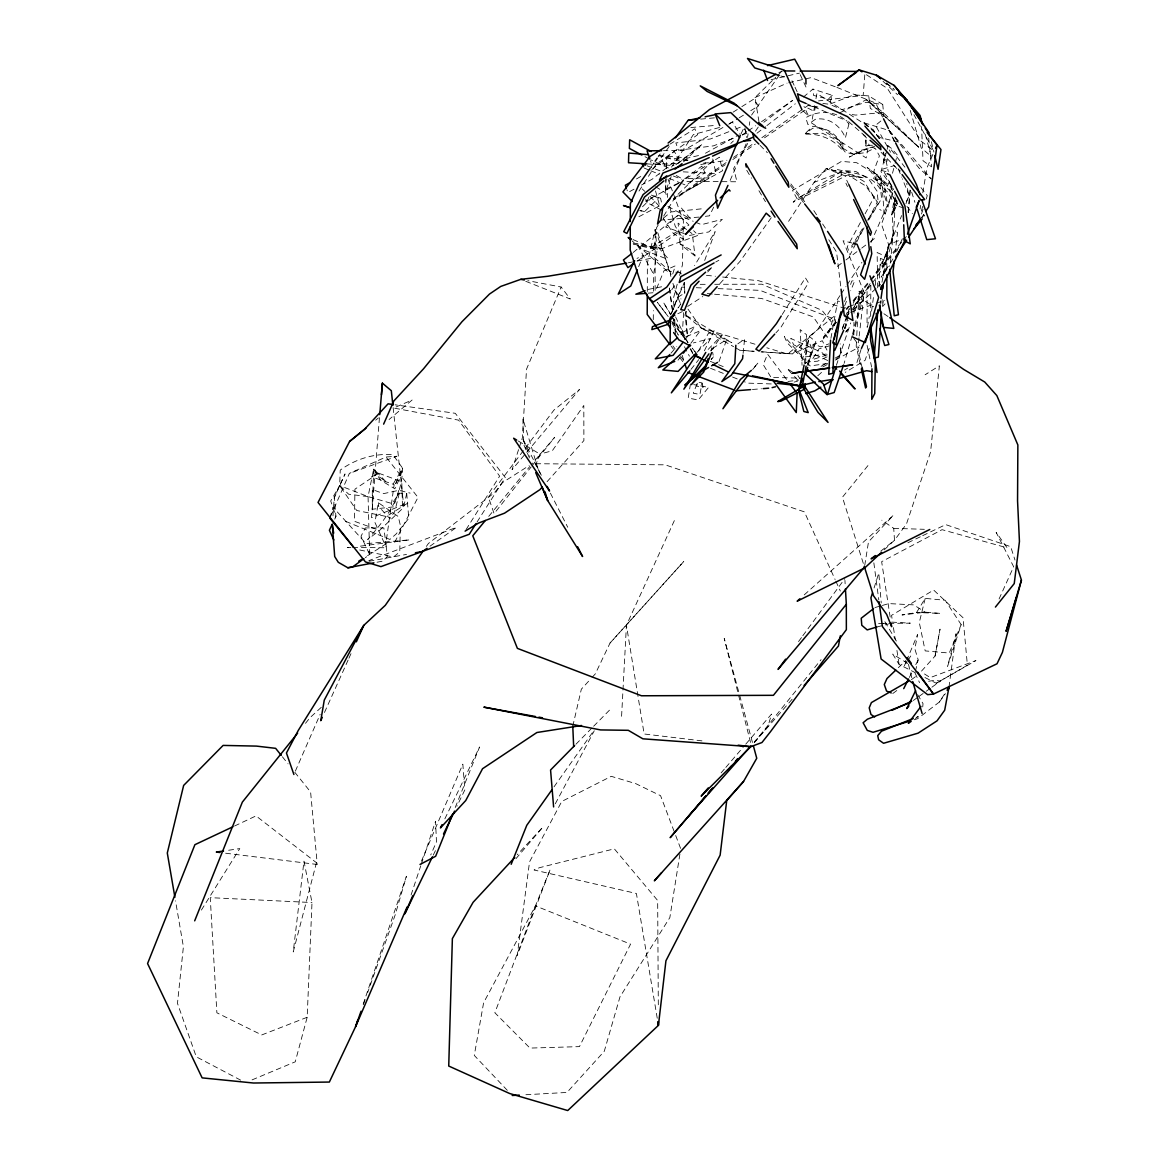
<?xml version="1.0" encoding="UTF-8"?>
<svg xmlns="http://www.w3.org/2000/svg" width="1169" height="1169" viewBox="0 0 1169 1169"><rect width="100%" height="100%" fill="white"/><g stroke="black" fill="none" stroke-linecap="round" stroke-linejoin="round"><path stroke-width="0.75" stroke-dasharray="5 3.75" d="M655.122 290.423L655.181 229.329L671.021 274.467L637.602 245.358L657.139 249.728L653.69 274.335L653.529 292.455M398.819 490.322L393.573 506.878L372.283 509.231L372.327 489.533L383.549 493.639L398.819 490.322L410.114 493.113M647.29 291.49L647.363 263.2L655.181 229.329L657.139 249.728M870.657 316.463L870.847 282.182M853.867 334.962L853.954 322.249M854.013 313.16L854.071 305.898L866.302 289.941L869.853 283.687M653.281 319.634L653.354 310.574M805.646 363.734L806.625 334.831L800.166 329.629L802.066 365.254M372.283 509.231L373.7 468.93L386.048 481.803L378.303 476.061L373.7 468.93L368.06 496.606L369.652 554.53L365.342 557.686M666.418 167.518L666.783 157.537L687.767 160.138M332.975 515.763L334.246 497.658L339.668 485.588L340.237 470.113C355.318 459.11 374.255 453.134 392.959 454.712L402.618 468.199L400.207 477.317L394.83 488.788L380.363 480.05L373.7 468.93M671.152 176.621L665.497 191.584L665.979 179.047M666.374 168.292L666.783 157.537M665.497 191.584L666.111 175.905M252.08 1079.878L295.246 1061.817L307.169 1017.278L311.991 902.541L303.984 861.144L293.229 951.946L316.945 860.866L310.603 792.012L294.807 772.285M874.646 146.432L861.056 150.333L849.308 157.055L866.857 148.916L853.604 154.264L845.333 152.189L842.615 148.814L842.703 146.929C838.012 134.873 825.972 125.799 812.674 128.298L805.266 133.573L822.45 133.266L833.38 138.453L840.043 144.24L842.191 147.952L853.604 154.264L865.703 152.584L874.85 148.025M878.986 286.77L880.374 258.349L884.349 259.956L883.355 277.974M856.395 342.678L856.205 346.229L860.895 367.11M856.76 335.576L859.113 291.169L863.862 294.807L859.2 336.058M621.587 716.29L626.438 625.254L675.711 517.633M881.967 303.195L882.171 299.6M683.631 312.649L682.345 333.194L678.678 336.57M908.065 212.437L910.227 187.683M864.797 74.831L863.175 95.39L818.519 100.929M908.401 212.7L910.344 189.641M379.443 417.698L371.537 517.706L403.583 504.613L393.062 406.973M922.721 706.924L923.028 703.65L917.446 694.284M890.398 262.309L893.554 230.819L897.529 232.441L895.279 252.051M743.119 353.389L744.58 339.171L737.288 344.241M883.91 159.758L887.271 159.846L886.219 163.47L883.618 162.447L883.72 151.985M858.996 337.856L857.783 348.61L862.123 367.577M892.488 190.708L890.135 186.236L883.355 180.742L877.334 178.959L876.955 180.596L882.507 183.533L889.375 190.255L894.753 200.177C895.118 229.372 892.546 259.606 872.308 282.723M401.405 470.902L395.692 483.674L392.93 484.434L402.618 468.199C401.917 498.009 386.866 517.56 367.665 539.523L379.545 530.434L402.531 508.53L401.771 481.745L378.61 473.167L371.596 476.879L394.158 484.565L385.843 543.936L364.991 557.365M871.592 311.159L873.711 295.319M948.965 687.211L956.11 633.7L947.591 666.359L961.166 624.626L945.18 600.267L925.205 598.382L916.554 612.512L902.015 614.967L925.424 612.191L940.3 613.389L916.554 612.512L925.424 612.191L913.661 604.87L888.864 603.599L881.908 605.571M879.994 305.65L880.768 300.258M884.568 273.327L888.63 244.613L881.47 224.243L892.736 192.885L890.515 182.218M747.561 137.357L748.058 133.894M749.3 125.229L749.797 121.751M690.441 384.002L688.205 398.088L698.244 399.959L708.575 387.392L693.743 384.616M679.905 854.086L669.852 917.563L619.979 996.85L604.285 1051.267L566.98 1092.445L524.56 1094.798M882.595 305.62L883.691 298.753M864.724 565.445L868.509 541.817L893.467 515.222L803.936 595.138M848.153 316.492L845.333 328.474M848.431 314.739L849.001 311.217M894.753 200.177L892.458 214.234L893.087 234.925L882.288 263.639L901.635 215.578M920.076 208.944L920.675 205.364M922.779 192.827L926.988 167.737L933.417 153.168M867.427 327.101L869.283 316.507M881.981 282.27L888.63 244.613L904.718 238.169M699.135 382.351L702.028 382.906L699.953 394.45L693.319 393.222L697.688 382.073M814.705 105.648L811.549 122.993L866.171 157.947L868.713 144.05M815.962 98.707L816.912 93.505L868.523 126.486M761.881 137.679L808.1 105.473L819.323 107.27L815.319 107.095L814.515 111.523L807.896 108.103L762.86 138.95M830.896 338.367L837.705 300.901L840.365 301.967M935.083 656.028L940.037 629.127L935.083 656.028L920.938 671.737M865.864 140.046L866.039 146.169L865.864 140.046L865.133 143.977L866.039 146.169L871.11 144.591M359.716 549.985L393.427 557.029L399.769 551.9L400.368 525.378L398.249 516.537L378.391 502.743L374.913 522.411L386.442 547.764L387.231 556.692L382.614 561.164L375.658 562.479M804.199 363.033L809.386 336.482L815.83 341.699L807.428 365.634M883.618 162.447L885.401 153.636M403.714 506.674L406.724 493.45L399.33 493.201L392.053 503.547L368.06 496.606L339.668 485.588L330.71 500.99L335.941 516.318L334.729 519.153M572.781 726.227L581.344 689.184L590.666 678.984M844.676 328.401L846.721 319.78M847.13 318.056L849.162 309.42M915.4 671.327L918.176 659.827L914.859 648.912L917.577 634.562L906.998 659.594M925.205 598.382L919.287 622.536L925.19 650.899L949.243 653.047L961.166 624.626M399.33 493.201L394.713 511.613L389.847 518.671L378.537 506.323L378.391 502.743M852.172 335.708L844.12 363.34M852.61 333.969L863.57 290.584L859.741 297.584L854.334 312.795M888.63 244.613L885.824 255.5L873.404 277.418M892.502 173.26L894.68 164.961M895.118 163.295L897.281 155.009L891.815 148.638L884.831 143.509M808.086 365.692L812.25 350.013L808.407 340.077L801.116 363.427M677.216 284.228L673.417 298.285L674.045 308.704M679.598 275.431L682.448 264.895L683.383 220.926L672.935 192.534M886.701 151.006L880.988 171.624L893.978 189.013M887.169 149.296L888.119 145.847L904.908 167.182M852.917 335.167L864.505 293.361L843.083 240.756L851.836 242.962M697.308 383.417L696.519 386.091L703.154 387.334L702.028 382.906M922.692 206.431L921.464 210.478L924.591 216.075M803.41 97.027L812.952 89.078L832.24 95.317L829.508 104.289L822.406 103.383M836.361 365.342L850.725 322.936M329.833 518.101L333.121 507.331L366.087 543.643L409.676 539.844L356.925 546.595M672.745 273.941L675.273 265.845L663.992 270.799L655.575 290.92M921.523 214L923.086 208.988M926.243 198.964L927.28 195.618L919.448 185.666M856.935 362.507L861.246 348.888M874.076 587.949L878.81 573.029L881.221 602.956M518.568 449.612L512.066 469.646L579.473 389.525L553.974 410.056L524.457 449.203M519.109 447.932L522.353 437.922L526.532 369.156L561.135 287.019L527.818 280.662M411.079 894.986L420.752 865.834M421.322 864.125L435.555 821.266L436.475 841.855L430.733 854.948M842.264 329.614L849.571 307.695M363.164 1004.229L406.417 876.268L395.137 915.02L367.738 992.349M710.84 350.773L711.877 347.675L712.403 350.729M869.195 348.362L865.089 360.315L845.245 372.37M718.993 361.63L726.636 339.536L713.704 347.704L712.359 350.963M844.573 301.602L846.984 294.749M850.594 284.462L851.806 281.028L854.802 280.604L850.711 290.76M661.844 210.274L646.91 202.529L649.745 194.536M363.471 1004.376L365.298 999.217M807.443 365.02L815.83 341.699M686.247 311.319L685.005 314.709L687.343 335.561L685.896 310.808M704.688 260.453L715.136 231.623L694.547 265.553M905.96 203.684L909.058 195.179L902.336 178.799M547.063 481.686L583.886 440.581L583.813 405.468L552.309 450.737L539.903 454.113L535.782 464.853L541.452 475.637M684.873 293.127L684.26 282.518L671.488 313.438L681.673 287.106L687.138 287.326M671.357 313.497L677.669 297.423L685.063 292.747M746.143 143.802L728.682 183.752M455.238 807.516L479.568 746.991L443.577 821.471M844.588 306L847.306 299.235M638.654 266.664L643.257 255.383L636.988 258.407M896.418 200.878L897.295 204.02L892.458 214.234L897.295 204.02L894.826 195.179M906.296 661.259L904.178 666.257L907.086 661.712M421.439 861.1L462.836 764.161L464.838 789.908L456.947 806.215M330.564 516.45L349.385 473.387L385.989 456.991L396.963 456.261L349.385 473.387M295.348 771.145L320.174 714.288M870.92 242.597L892.736 192.885M896.667 251.51L901.737 240.04M842.308 328.007L847.423 316.463M853.282 303.268L856.219 296.678L859.215 296.225L853.312 309.171M395.692 483.674L402.618 468.199M324.471 712.476L348.187 659.886M348.932 658.235L351.153 653.31M999.071 598.996L1013.655 566.731L996.149 532.348L1007.152 547.837L942.053 529.674L881.645 561.675L890.296 617.89M844.456 328.591L848.139 320.496M407.835 503.108L386.471 516.493L356.72 510.502L339.668 485.588L345.045 473.956L334.246 497.658L335.941 516.318L334.48 519.416M610.043 643.023L683.763 561.5L610.043 643.023L595.313 673.885L591.821 677.713M741.044 133.807L744.624 126.354M433.246 855.138L435.628 850.243M704.381 350.773L714.142 330.695L708.341 333.486L697.294 353.009M897.164 201.039L895.133 205.203L903.067 207.819M713.674 207.176L709.451 215.841L700.845 216.879M845.041 316.814L848.826 309.215M889.638 181.385L884.115 192.374L883.501 188.677L880.622 183.489L873.448 178.214L874.178 170.031L879.424 155.828L875.435 148.697L868.026 145.307L874.865 145.248M909.35 677.436L912.565 671.035M915.78 664.635L918.176 659.827M855.825 243.663L850.053 254.871L847.277 246.776L860.852 221.657M856.658 242.071L864.066 227.663M868.187 219.655L877.261 202.047L864.11 181.502L847.978 172.048L796.001 199.329L793.152 202.222L847.89 174.882L865.747 185.988L877.261 202.047M394.669 542.343L417.991 497.395L385.989 456.991M906.311 201.579L908.737 196.903L906.749 183.328M555.304 803.761L594.261 730.786M865.104 213.81L874.441 196.538M870.087 283.57L867.033 289.181L867.077 327.262M747.722 143.436L733.65 168.438L736.981 181.78L686.539 181.356M853.867 244.803L864.052 227.823M868.684 220.093L881.645 198.482L879.892 184.191L870.467 171.156L856.702 162.71L841.519 161.366L792.524 190.445L797.126 198.832L842.995 170.557L855.708 171.419L868.742 179.062L877.086 191.19L878.299 203.231L867.705 220.254M658.22 224.989L656.408 227.955L670.874 276.439M663.671 216.075L675.448 196.772L715.355 158.341M854.232 241.925L850.389 248.106L852.946 246.352M855.197 240.376L863.862 226.45M201.389 910.081L239.791 848.592L225.354 850.74M466.051 529.615L499.631 476.119L458.584 420.153L393.675 408.025L412.131 399.988L389.058 419.525M782.207 314.505L805.397 277.813L808.51 282.883L780.717 327.641L775.938 332.844M477.054 522.002L505.3 477.493L455.252 413.3L395.137 404.81M639.005 191.058L656.262 164.157L697.688 134.683L694.839 128.809L670.158 144.035M908.05 660.207L910.972 655.663M892.897 258.992L881.178 277.141L889.521 265.816M678.312 307.739L680.826 303.882L677.903 308.031M914.173 719.768L917.592 718.716L939.35 702.028L945.122 693.144M788.593 221.336L814.106 182.32L826.132 168.628L841.11 172.15L814.106 182.32M840.029 295.567L818.139 328.796L792.524 353.9L761.048 351.942M841.022 294.047L846.005 286.507M846.999 284.988L861.918 262.338M921.654 217.566L923.656 214.526M671.547 167.138L693.436 134.523L720.382 127.246M755.452 131.206L759.529 125.171M751.579 115.088L782.222 70.929L777.473 73.442M651.118 166.962L654.143 162.637M658.162 156.865L660.178 153.972M426.364 546.42L428.424 543.483L494.37 492.792L502.626 482.505L529.133 465.569M710.986 350.948L722.267 334.816L706.69 350.919M554.033 786.825L593.867 730.567M671.737 289.766L676.603 282.956M771.262 217.712L740.065 261.33L718.351 285.338M669.194 146.505L660.806 158.107L666.841 168.584M939.35 702.028L945.385 693.655M798.515 641.591L801.744 637.207M802.811 635.746L844.836 578.67M523.361 450.649L488.379 497.044L494.092 513.644L531.106 466.986M678.02 360.184L680.153 357.363M690.806 343.306L700.392 330.652L684.844 337.286M845.874 332.011L847.978 329.234L845.859 331.455M685.166 339.492L695.029 326.531L678.005 334.363M851.66 310.165L871.358 284.242M532.216 465.583L554.661 437.308L532.085 463.684M690.967 369.404L698.77 359.599M305.504 723.304L310.019 717.664L322.98 705.769M823.254 338.864L836.463 322.381M867.939 465.598L842.425 497.234L863.716 564.671M754.18 742.476L821.062 659.652M752.602 369.565L757.98 362.989L752.763 369.243M845.786 331.908L847.978 329.234M488.744 516.377L529.805 466.46M835.733 321.519L823.312 337.549L836.113 322.191M846.195 308.937L848.519 306.132M853.151 300.535L869.415 280.955M870.584 279.552L901.942 241.778M903.111 240.376L906.589 236.182M921.683 217.989L924.007 215.184M846.59 309.624L848.928 306.833M853.575 301.251L869.882 281.7M871.037 280.297L898.976 246.791M845.859 317.077L849.337 312.927M713.426 356.837L711.132 359.541L713.426 356.837L712.652 352.249M515.88 858.762L542.986 826.951L517.239 854.714M721.112 772.884L724.634 768.778M725.817 767.419L744.58 745.53M745.749 744.171L771.555 714.069L767.872 726.665L754.56 741.701M670.991 353.17L676.763 346.55M754.326 742.607L792.246 699.091M882.595 306.57L885.035 303.882M707.713 271.982L712.666 266.693L706.953 271.003M575.922 744.244L592.405 727.513M593.662 726.227L611.416 708.195M696.958 352.38L710.81 338.425L693.349 342.941M642.512 206.781L652.536 196.845L659.038 197.473L644.572 211.647L640.203 210.785M758.973 121.722L755.028 97.553L775.748 77.256M777.034 76L780.921 72.186M832.24 95.317L828.324 99.117L813.507 95.405L812.952 89.078M730.8 143.466L733.372 140.981M898.347 667.689L905.917 660.47M683.514 161.877L701.678 144.708L675.536 164.99M853.238 309.858L880.505 284.242M884.173 549.854L894.49 540.253L906.457 524.033L930.568 452.052L939.379 365.809L925.132 374.752M817.789 375.76L823.02 371.026M836.113 359.219L841.344 354.499L840.219 343.818M880.841 121.006L875.493 125.419L890.559 152.262M651.907 169.49L674.045 151.429L679.014 158.093L652.214 179.164L641.576 185.023M375.658 420.182L378.405 417.947M663.524 218.018L670.977 211.969L704.849 208.491M880.739 551.183L894.49 540.253L893.73 528.344L881.821 520.19M677.699 163.733L701.678 144.708M633.174 252.489L678.561 214.687L688.906 225.003L636.55 261.535M756.986 133.208L765.505 126.676M766.922 125.58L795.3 103.807M837.325 266.415L844.515 261.023M845.947 259.956L860.326 249.158M861.758 248.076L868.947 242.684M870.394 241.618L874.704 238.374M892.78 693.524L898.523 689.257M911.411 679.686L915.722 676.486M684.683 178.813L701.824 166.159L705.024 172.72L685.852 185.213L682.521 183.84M913.34 700.465L917.621 697.411M919.053 696.388L924.767 692.296M926.199 691.274L930.48 688.22M931.898 687.197L940.475 681.074L934.805 680.3L928.025 681.352M429.973 546.215L456.568 527.307L368.834 560.638M726.081 162.623L673.885 198.993L674.265 199.621L725.306 164.668M733.533 157.42L754.414 142.881M742.271 134.888L746.728 131.834M748.204 130.826L755.627 125.741M761.574 121.678L792.728 100.359L763.81 122.263M732.817 159.525L755.349 144.094M915.415 718.424L918.249 716.495L914.903 717.839M378.61 473.167L354.938 489.183L354.455 521.301L379.545 530.434M687.635 306.439L702.774 296.531M678.488 183.475L645.463 201.156M686.071 178.609L719.403 157.187L722.603 170.703L672.131 199.168M695 255.923L680.139 244.073L690.397 249.552L695 255.923L692.326 233.8L688.059 230.614M733.036 112.195L740.372 107.577M741.833 106.642L753.567 99.248L758.506 105.897L748.102 112.312M728.769 124.25L737.697 118.741M739.173 117.821L746.611 113.232M844.515 370.032L847.627 368.147M633.466 244.233L651.294 247.112L687.883 224.974M693.129 187.376L709.203 177.834L688.073 178.506L684.859 180.026M722.939 127.479L683.558 150.523L663.481 150.684M729.251 123.782L732.393 121.941L739.933 134.245M821.076 366.321L827.316 362.682M835.104 358.138L841.344 354.499L839.81 345.732M924.971 677.538L936.296 683.251L967.391 665.219L963.022 617.714L933.666 590.053L891.552 615.362L892.356 620.622M936.296 683.251L975.94 660.558L930.246 677.596L922.75 672.876M636.433 178.959L641.197 176.256M715.691 262.046L718.862 260.263M633.993 189.203L627.928 192.549L626.876 189.641M705.477 153.227L738.355 135.107M822.757 366.978L827.491 364.392M835.382 360.067L859.04 347.12M638.888 216.733L661.055 205.028M839.663 112.867L866.477 99.701L883.179 112.443L918.556 147.104L866.477 99.701L918.556 147.104M907.889 542.752L921.04 536.439M922.692 535.65L945.706 524.618L1010.688 546.683L1014.984 560.053M755.028 97.553L787.029 83.145M677.801 313.774L683.748 310.939M678.444 183.08L667.207 188.399L667.557 197.4M234.545 826.015L256.011 815.904L319.02 864.695L225.339 853.18M827.082 356.866L817.54 361.192L807.75 361.893L813.887 344.022L820.77 346.915L828.996 343.818M728.857 131.717L710.328 139.009L675.843 142.954L678.444 150.231L713.382 145.877L735.418 137.547M735.593 129.058L742.33 126.413M307.169 1017.278L261.739 1034.945L216.879 1012.792L210.245 897.66L311.991 902.541M742.198 134.99L747.283 133.076M651.294 247.112L662.063 248.515L698.229 235.305L693.626 230.717M850.652 312.298L874.544 303.911M876.253 303.312L884.787 300.331M827.272 354.865L812.075 359.774L818.972 348.888L829.157 345.936M804.462 363.281L806.785 362.551M874.953 607.544L880.169 606.068M876.765 627.022L888.352 624.056M794.087 382.088L797.463 381.24M698.536 155.55L688.161 157.961L655.765 155.287M771.102 79.682L799.494 73.121M788.739 82.751L811.038 77.622L835.25 86.784M628.396 262.762L635.293 261.403M637.032 261.067L654.304 257.648L670.451 271.617L674.045 271.997M648.108 289.43L662.18 286.668M689.432 235.437L708.823 231.93L722.325 219.334L701.488 224.653L694.868 221.949M369.024 561.266L406.52 554.413M700.742 164.508L726.943 160.27M827.652 363.442L810.146 365.941L787.219 342.853L784.326 336.467L802.811 357.261L826.249 354.046M787.964 381.474L798.734 380.057M699.12 217.083L661.04 220.035M633.145 243.78L636.068 243.444L662.063 248.515M883.179 112.443L855.796 115.088L848.636 114.109M700.713 119.121L714.99 117.806M690.806 127.553L716.115 125.346M647.962 293.185L653.15 292.732M752.412 389.482L761.428 388.766M703.504 163.09L708.75 162.739L705.258 162.301M687.957 160.182L677.333 160.708L658.936 155.725M886.628 623.311L878.24 623.472L887.139 623.384M676.164 163.704L651.601 164.011L650.461 160.708M888.922 623.369L910.286 623.165L888.498 621.923M700.187 284.33L707.435 284.315M714.697 284.301L761.881 284.199L822.041 310.384L834.403 325.771M535.723 463.713L665.146 464.824L804.374 511.861L835.09 579.517M350.846 547.428L347.295 547.384L350.846 548.129M352.629 547.443L386.442 547.764L383.841 527.95L365.371 527.92L361.002 536.235L369.652 554.53M773.63 377.455L800.794 378.142M893.73 528.344L924.358 529.309M771.262 383.943L747.809 383.125L744.434 381.766M696.256 287.706L703.548 288.012M718.131 288.626L760.055 290.365L835.163 319.429L835.791 322.936M683.222 171.843L715.998 173.538L712.754 158.955M646.691 163.865L673.958 165.574M868.713 95.902L853.838 94.864L829.508 104.289L842.133 109.638L865.995 102.287L882.741 104.479L883.91 116.491L870.335 108.41L868.713 95.902L882.741 104.479M735.169 347.573L739.831 350.262L754.37 351.255M761.633 351.767L792.524 353.9L822.304 340.69L826.965 350.13M739.831 350.262L753.976 351.387M707.318 293.565L712.754 294.062M714.566 294.223L761.677 298.49L813.346 316.931L827.257 337.344L833.833 316.507L787.585 354.061L766.791 347.777M675.843 272.172L683.047 272.918M706.456 275.343L715.457 276.264M722.647 277.009L758.652 280.721L844.223 308.207L864.782 300.857L873.594 306.789M701.97 740.883L644.134 733.986L626.438 625.254M368.06 496.606L348.669 494.224L339.668 485.588M808.1 105.473L815.319 107.095M864.183 122.847L889.039 130.475L919.17 168.292L931.269 178.989L899.735 142.297L880.242 137.708L866.857 125.317M639.794 210.318L644.572 211.647M886.029 171.711L880.009 169.943L894.066 165.647L900.218 170.835M688 309.084L700.991 327.875L731.838 342.707L685.005 314.709L700.991 327.875L756.401 344.636M780.819 75.941L784.282 77.008M651.294 195.077L660.573 198.233L661.961 204.648M684.333 233.639L665.643 227.02L678.312 215.198L693.217 221.277M668.39 167.985L651.235 160.021M647.085 165.808L660.237 170.922M673.388 176.037L681.615 179.237M525.758 281.305L570.297 299.016L561.135 287.019M710.533 368.308L724.093 373.7M732.568 377.061L737.654 379.077M836.872 87.397L875.727 103.106L882.683 117.455M710.314 361.353L716.918 364.041M718.57 364.713L723.509 366.73M345.673 521.389L389.891 539.435L396.072 534.058L408.785 518.378L406.724 493.45M644.236 168.088L649.219 170.133M650.885 170.82L659.214 174.254M669.209 178.36L680.855 183.153M805.821 103.398L846.882 120.904M633.028 239.587L654.172 248.69L654.362 242.801L667.864 258.349L666.549 258.875L641.386 248.997L632.122 240.931M827.696 360.49L793.649 344.811L790.755 338.425L821.982 352.541L827.024 357.831M837.355 169.52C855.05 173.83 874.324 173.553 882.712 194.112L884.173 213.693L883.428 210.391L885.138 213.737M907.743 663.466L892.736 654.056L899.093 664.474L915.269 672.643M240.682 1080.156L196.29 1056.82L177.469 1003.353L183.401 946.773L175.511 900.788M644.996 156.704L649.672 159.189M667.923 206.387L690.587 218.837L679.773 206.124M676.252 175.452L683.602 179.661M700.991 327.875L733.606 346.682M518.291 441.02L539.903 454.113M655.546 186.719L665.672 192.87L667.104 197.868M792.421 372.063L786.942 368.513L797.346 379.56M866.448 74.758L887.403 88.449L921.04 141.113L933.68 150.772L913.953 114.723M879.702 209.383L881.148 210.362M883.881 313.716L888.294 316.682M686.627 229.548L678.093 223.162L680.139 244.073M863.935 122.613L873.126 129.876L880.462 140.163L873.126 129.876M886.263 82.999L893.291 88.566M679.174 272.143L681.352 273.897M886.248 83.16L894.665 89.969M848.533 121.605L866.054 136.802M883.048 81.304L897.587 94.704M642.205 188.91L644.762 191.336M649.891 196.217L659.17 206.065M803.045 110.807L808.539 116.096L804.024 106.452M863.073 134.493L868.216 139.579M881.105 152.335L899.955 171.741M760.098 145.336L767.375 152.715M507.302 1090.326L474.278 1055.417L483.615 1002.739L535.446 905.873L550.204 869.502L517.224 955.453L529.542 861.86L561.763 801.452L611.255 776.333L635.702 783.61L660.573 795.694L675.068 833.862M889.039 130.475L899.735 142.297M282.401 756.781L288.042 763.825M790.872 183.957L806.099 203.479M853.838 338.601L859.273 345.586M790.419 185.564L803.541 202.485M671.649 321.154L687.913 342.459M697.674 355.244L692.253 348.143L695.497 352.366M668.215 316.58L657.299 302.274L667.265 315.411M672.584 322.308L687.854 342.342M786.591 379.399L767.595 354.178L763.225 364.626L770.649 376.725M671.108 346.141L673.271 349.02M679.788 357.656L683.047 361.966M906.983 206.416L912.39 213.649M672.891 345.922L675.068 348.844M680.519 356.15L683.792 360.534M744.317 129.072L746.304 131.732M840.979 173.202L841.753 174.283M672.935 283.366L675.01 290.292L681.001 298.972M663.071 218.033L673.592 233.756L683.675 239.353L675.244 226.245L669.019 204.546M813.814 210.61L817.73 216.557M822.64 223.98L826.571 229.928M883.048 152.569L884.962 155.565L888.294 171.565M828.792 239.718L836.551 252.022L840.862 287.413M797.901 375.614L799.728 378.522M671.05 314.841L663.51 302.493L670.611 314.87M671.985 316.39L688.015 342.634M746.772 170.338L751.448 178.185M758.929 190.722L765.476 201.711M884.875 621.718L897.894 643.578M671.503 316.419L684.829 339.638M690.163 348.932L692.837 353.579M840.043 144.24L842.615 148.814M637.602 245.358L653.69 274.335M884.363 172.398L893.686 189.758M671.97 323.053L678.604 335.664M684.42 346.711L689.403 356.18M541.335 475.272L522.353 437.922L529.878 456.524M550.409 493.143L567.739 527.263M894.358 141.42L888.864 130.197M889.156 130.037L894.782 141.274M848.884 184.775L846.561 179.88L845.961 183.314L847.496 186.558M675.565 316.901L687.664 342.385M690.689 348.757L692.969 353.535M915.006 672.979L919.565 682.652M791.983 80.749L794.248 85.571M794.993 87.178L797.258 92M800.21 74.67L805.967 87.032M835.835 581.168L840.336 591.061M529.425 457.912L523.814 444.804L522.864 418.736L538.675 470.932M898.303 168.964L901.664 177.162M675.01 290.292L681.016 304.948M675.697 835.528L680.738 848.796M668.025 179.178L672.321 190.868M645.741 199.125L646.91 202.529M911.674 192.111L914.903 202.295M682.17 355.259L683.807 360.388M910.256 110.412L921.201 147.908L931.269 156.368L924.255 130.782M655.517 190.927L659.769 206.168M752.456 742.417L724.225 638.449L750.79 743.499M908.474 664.357L912.317 679.847M931.386 141.727L933.899 152.072M867.091 345.396L871.621 367.124M744.931 127.962L746.757 137.547M657.241 1018.228L636.404 893.481L534.072 869.984L539.406 867.719L614.324 848.826L657.665 900.495L658.322 1007.254M895.118 196.962L896.521 205.89M893.437 627.636L895.322 639.911M896.93 650.432L899.093 664.474M669.428 288.012L672.54 310.53M873.842 562.844L878.825 599.989M669.428 288.29L672.54 311.524M673.724 320.467L675.638 334.758M928.697 138.015L931.561 166.846L923.028 160.752L921.537 126.617M674.688 319.122L675.419 331.28M844.939 580.379L845.129 583.784M875.493 285.294L875.362 280.063L879.336 281.7L879.439 287.136M684.26 282.518L684.508 293.244M877.7 287.808L877.115 252.577L886.833 256.829L886.833 271.179M842.922 143.802L842.703 150.64C833.541 138.965 819.177 133.222 804.462 134.26L812.703 126.281C825.27 127.041 834.096 135.94 842.922 143.802M876.224 174.605L875.727 181.18L888.162 192.593L893.569 202.515L891.742 215.023L895.308 202.705C893.087 190.825 884.655 182.496 876.224 174.605M848.942 123.929L845.377 137.898C840.686 125.843 828.646 116.768 815.348 119.282L807.94 124.542L805.733 117.777C819.221 109.272 838.889 110.938 848.942 123.929M535.446 905.873L494.852 1012.763L529.966 1048.082L579.444 1046.62L630.559 944.143L535.446 905.873M863.073 177.746L845.26 175.891L826.132 168.628L863.073 177.746M877.115 174.751L867.12 167.503L875.26 173.786L882.522 181.853L880.155 175.423L882.8 190.065L887.972 207.103L884.027 183.138L877.115 174.751"/><path stroke-width="1.5" d="M647.275 295.026L647.217 314.461L670.012 344.694M630.281 226.903L630.193 250.078L642.687 289.123L670.524 328.211M630.296 221.555L630.354 203.713L639.019 184.278L650.11 168.409M870.598 327.291L870.525 339.916L875.289 363.764L874.748 393.544L871.767 399.345L871.957 368.79M804.973 383.607L804.783 389.029L780.98 401.128L777.75 401.581L803.205 386.632M834.125 342.605L832.883 373.262L828.704 374.255L830.56 340.15M877.875 309.858L874.149 358.094L878.328 357.086L881.47 312.211M735.842 345.264L734.804 363.734L721.843 381.562L731.136 375.337L742.578 358.722L742.943 355.171M882.756 288.787L882.96 285.178M381.445 394.815L382.38 383.154L391.308 390.694L392.872 405.161M379.75 414.644L382.38 383.154M889.697 269.308L894.241 315.776L898.435 314.768L893.043 271.676L894.27 260.979M934.732 155.521L938.079 169.3L940.972 149.559L927.207 132.448L936.983 145.073L928.654 206.957L925.658 211.501M879.994 305.65L879.497 309.23L861.451 348.391M881.017 298.46L882.8 285.894M881.338 285.85L880.71 289.43L905.522 239.148M840.336 635.775L838.451 646.033L804.097 685.487M947.051 690.178L948.965 687.211L944.684 710.226L937.027 720.849L918.103 733.153L883.559 743.279L878.62 739.787L877.714 735.622L881.47 731.224L913.237 718.497M806.128 366.072L802.431 385.405L799.771 386.048L804.097 365.035M799.713 386.033L799.026 389.569L808.203 412.599L803.848 411.488L798.471 389.993L802.665 378.332M834.271 338.995L836.04 330.316M948.41 689.476L948.965 687.211M1016.592 565.065L1021.428 580.087L1002.403 652.39L997.025 663.773L933.505 694.05L927.631 694.664L881.105 658.995L870.92 597.9L872.498 592.917M807.633 367.431L805.777 374.401L827.199 394.757L823.473 384.119L807.691 369.521M1021.428 580.087L1006.071 631.348L1016.402 597.213M835.835 367.051L827.564 394.406L834.169 392.536L843.536 365.049M407.104 906.983L355.566 1026.703L329.351 1082.056L253.483 1083.02L202.135 1077.876L147.572 963.548L194.902 844.69L232.894 826.79M357.904 1019.792L355.566 1026.703L361.046 1011.243M907.48 234.18L919.097 200.703L916.204 207.249M840.964 311.875L832.81 342.882L835.82 344.753L839.824 317.851L843.901 307.695M708.18 358.532L705.404 366.292L684.844 385.171L697.835 374.46L706.237 364.976M511.174 864.286L526.781 825.299L551.943 789.776M194.682 920.836L242.348 802.124L297.613 733.153M452.535 814.238L435.642 856.278L420.007 864.446M637.339 269.893L630.763 285.996L618.211 294.164L634.635 260.76M711.687 352.6L703.636 372.137L691.332 384.616L701.283 371.596L708.662 367.446M412.745 895.849L404.825 913.837L432.457 856.76M383.622 424.128L393.836 400.967L423.514 368.82L461.945 321.753L489.49 294.062L500.77 286.42L520.804 279.333L547.823 276.264L626.672 263.113M935.551 148.317L936.983 145.073M834.724 350.393L843.711 330.213M322.249 717.401L320.774 720.688L324.266 700.129L363.764 625.371L385.288 605.337L423.28 550.847M356.34 641.81L363.764 625.371L298.27 730.435L286.449 752.997L293.887 774.492M727.951 185.389L717.591 208.199L715.457 195.106L740.328 135.297M332.303 524.063L329.395 530.258L333.823 539.976M442.014 824.7L440.435 827.944L465.744 800.531L482.549 768.72L536.892 732.51L581.534 725.496M443.519 833.935L454.566 811.111M915.575 690.747L906.808 708.575L908.897 705.93M903.725 688.629L908.547 679.028M366.043 428.029L349.56 441.487L318.041 502.451L365.459 561.924L380.919 566.629L469.251 534.277L476.075 523.537M696.432 354.514L671.327 392.857L689.856 370.807M514.784 857.359L473.109 902.307L452.374 938.605L448.735 1066.04L509.655 1093.512L567.725 1110.55L658.425 1025.359L665.935 960.786L720.133 855.167L726.723 800.575L743.542 781.491L756.752 758.272L753.406 745.939M705.769 352.453L683.865 389.175L708.925 353.886M781.243 316.025L776.406 323.667L755.875 349.18L759.163 351.065L774.74 334.144M676.632 310.326L667.499 324.485L651.878 329.6L652.434 326.677L669.165 320.467L674.995 312.167M895.615 256.932L906.633 240.273M908.634 237.249L920.646 219.071M655.151 161.19L657.153 158.297M678.078 271.252L666.754 287.136L649.248 298.884L653.486 301.953L670.334 290.701M675.477 137.81L688.03 120.422L699.983 117.894M785.583 659.155L778.043 669.399L864.461 567.126M683.354 180.158L662.794 207.994L660.923 220.05L657.533 224.083L660.032 210.844L670.217 198.482M920.924 706.456L908.342 723.275L911.177 721.331M748.306 374.84L722.924 408.726L740.386 379.472L751.389 370.383M683.354 353.14L689.739 344.709M682.974 342.371L673.11 355.332L655.283 358.854L670.831 342.093M845.435 588.913L846.327 604.271L773.41 695.321L641.46 695.774L517.385 648.371L472.773 535.782L485.325 520.526M995.418 607.076L1014.239 583.579L1019.441 541.495L1017.556 500.858L1017.863 444.951L996.85 395.59L984.751 382.029L963.651 369.389L889.755 317.676M915.882 224.989L920.529 219.392M914.114 228.642L922.268 218.866M705.725 796.118L670.158 837.676L705.784 796.104M711.702 789.177L708.151 793.327L712.842 787.818M728.287 769.801L731.838 765.651M708.224 787.935L701.181 796.133L750.776 746.699L761.954 742.52L770.342 731.882L846.356 629.667L846.327 604.271M669.837 354.499L658.293 367.724L674.732 361.44M688.015 816.853L750.936 745.807M661.508 872.775L654.348 880.827L743.542 781.491M542.299 486.991L539.932 489.636L504.555 513.176L478.647 523.025L465.101 531.135M717.152 286.683L708.706 296.005L701.838 294.164L734.98 259.299L766.177 213.167L769.991 216.572M699.062 281.218L694.108 286.507L684.449 310.311L680.782 309.61L690.937 285.119L705.623 272.172M574.651 745.53L550.57 769.991L553.609 806.931M695.701 353.637L678.078 371.391L662.838 369.988L690.689 345.293M693.392 226.771L685.399 234.472L707.537 209.675L717.649 200.279M895.819 670.1L886.993 678.517L884.29 684.523L886.555 691.069L891.231 692.91M881.601 552.25L864.826 567.856L797.156 601.187L799.874 598.762M720.177 197.926L729.032 189.699L730.084 191.015M677.45 337.695L670.1 344.446L670.363 317.34L674.82 315.206M663.904 180.888L644.455 197.108L626.905 233.435L623.72 231.681L643.082 194.609L666.725 175.832M349.56 441.487L364.611 429.228L388.079 403.816L393.368 404.562M668.127 143.013L709.598 109.477L775.895 74.275M675.068 169.198L682.024 163.675M875.245 555.553L871.11 558.826L929.764 529.484M873.579 608.611L861.217 618.24L861.787 625.269L867.208 629.916L876.765 627.022M631.786 253.556L623.413 260.015L627.928 267.613L633.671 263.566M922.385 123.958L920.047 115.424L894.037 85.352L876.443 75.211L858.967 69.862L837.939 85.6L856.278 72.463M363.895 558.724L352.38 567.111L347.851 567.769L338.294 562.318L334.699 556.532L332.332 524.823L333.676 533.181M427.021 548.319L422.579 551.476L415.433 552.776M668.61 144.985L650.096 156.398L622.902 191.906L632.297 201.536M358.751 561.149L361.864 559.264M820.828 387.187L814.735 390.899L805.733 393.573M823.882 385.332L833.044 379.779M908.401 681.308L871.402 702.584L869.21 707.844L870.963 714.449L874.66 716.948M630.091 182.569L625.327 185.272L626.365 188.18M714.113 262.923L679.233 282.489L680.796 276.658L721.141 254.944M711.614 365.78L717.518 362.463M736.777 144.839L712.564 156.12M892.181 710.255L911.718 701.225M709.232 157.625L659.404 180.114L662.925 173.056L753.099 137.299M645.04 290.628L635.863 294.208L646.238 293.331M910.388 702.598L867.413 719.183L863.117 722.749L867.281 730.406L873.038 732.291L909.029 721.331M839.62 378.361L866.594 370.69L871.796 371.581M772.124 387.626L775.5 386.778M767.536 65.61L794.701 59.181L805.938 79.39L805.952 83.978M705.097 116.812L715.34 114.635L719.753 125.667M347.851 567.769L373.919 562.815M815.377 382.131L799.494 385.843L777.122 383.33M818.841 381.591L832.693 379.428M223.542 851.003L216.323 852.069L219.933 852.508M803.424 371.625L792.582 373.159L803.205 371.698M808.831 370.865L828.704 368.074M832.313 367.563L835.923 367.066M806.756 371.201L829.771 368.03M833.307 367.548L852.785 364.86L842.747 366.16M743.616 141.128L750.556 140.426M688.22 120.275L697.148 119.457M736.207 390.782L750.615 389.628M763.225 388.619L768.632 388.196M512.197 1095.485L519.27 1095.105M661.654 150.699L647.042 150.816L649.891 159.057M784.019 70.929L794.788 71.002M800.181 71.046L857.695 71.441M646.691 163.865L628.513 162.739L628.761 153.066L648.561 154.703M738.121 745.179L750.776 746.699L642.862 738.808L628.294 730.318L600.574 729.924L483.864 707.143L535.373 716.495M538.924 717.152L542.474 717.795M520.804 279.333L524.311 280.005M733.036 372.736L799.494 385.843L752.573 375.863M853.575 243.415L857.082 244.292L865.177 264.194M779.08 75.4L754.779 67.934L747.502 58.45L784.341 70.155L801.949 109.74M630.266 207.731L623.472 205.525L628.659 207.22M687.606 372.356L734.527 390.139M645.434 165.165L642.146 163.894L643.534 166.685M700.377 357.758L693.714 355.128L708.326 362.229M805.821 103.398L799.26 100.607L797.55 93.856L847.51 116.652L880.608 146.797L880.885 149.676L870.101 140.324M631.392 238.885L628.148 237.482L630.792 239.777M852.435 336.92L865.338 342.532L878.664 297.379L869.897 275.811M887.213 173.684L890.047 174.97L904.908 205.876L910.242 243.824L904.411 240.697L903.739 224.784M737.259 105.911L707.143 91.445L700.26 85.878L734.03 103.12L759.762 125.156L765.695 128.269M713.192 364.596L727.79 371.698M641.869 155.053L629.39 148.419L629.653 139.783L651.235 151.532M689.9 345.732L678.78 339.799L673.622 332.551M516.742 440.085L513.644 438.214L549.547 491.038L547.121 486.421M858.967 69.862L861.962 71.82M898.903 93.023L904.514 97.48L906.223 100.607M898.859 93.374L907.261 100.183M758.666 122.482L762.889 125.96M756.65 137.109L730.8 112.633L715.033 113.963L739.729 137.431M758.886 144.094L754.034 139.184L752.792 133.12L766.411 147.104L788.242 182.116L788.827 187.245L775.763 166.217M839.62 371.041L855.05 388.926L840.35 373.101M834.213 366.511L836.668 369.156M864.899 126.091L899.458 166.393L924.694 199.592L921.026 200.191L902.059 174.59M329.833 518.101L353.33 547.004M281.276 755.379L275.636 748.335L256.435 746.1L223.118 745.413L183.65 785.422L167.299 853.019L174.897 897.251M894.037 85.352L921.23 119.428M816.97 217.419L820.229 221.599M804.637 203.903L819.951 223.659L834.885 263.785L828.719 245.081M789.747 383.564L797.112 393.281L796.279 412.555L772.504 379.75M907.159 657.606L911.367 663.437M917.694 672.19L933.505 694.05L882.39 626.526L879.073 601.757M774.974 217.127L771.087 211.121M778.013 221.438L797.243 248.734L796.703 244.087L772.183 208.637L745.793 163.777L746.29 167.065M929.282 133.12L909.467 103.836L923.247 125.039M827.55 231.418L843.258 255.207L852.932 320.467L844.296 315.718L841.066 289.181M925.22 128.064L928.171 132.608M803.381 384.338L828.047 422.418L818.022 412.423L801.496 385.054M771.102 158.721L773.907 163.222M894.533 191.321L902.994 207.103L903.593 221.248M577.647 546.756L582.586 556.502L547.647 500.507L535.723 472.656M883.53 118.785L888.352 128.429M895.586 142.881L916.481 184.644L920.047 194.799M848.884 184.775L871.416 232.222L870.437 235.247L853.604 199.534M542.182 486.976L547.647 500.507L545.002 491.813M763.722 70.228L767.551 80.5M921.83 199.87L935.492 238.768L926.769 239.645L917.066 209.076M922.107 713.455L912.741 681.571M684.888 363.807L686.524 368.936M864.256 566.395L873.535 595.781L886.686 614.456L891.655 626.672L891.114 623.165M881.031 319.458L888.908 344.519L884.714 345.513L879.746 328.562M877.261 320.101L876.18 313.219M862.123 367.577L866.448 386.53L865.586 387.991L861.29 368.849M879.439 305.167L883.545 327.393L893.803 328.416L886.862 298.08L886.847 274.759M657.84 1021.794L658.425 1025.359L658.41 1021.735M870.773 327.349L876.998 372.473M870.803 246.703L871.767 253.731L864.636 279.289L860.589 274.788L869.327 249.713L866.989 226.888M572.781 726.227L573.658 746.553M737.756 758.725L735.389 761.501L737.741 758.739M880.652 78.557L876.443 75.211L880.652 78.615"/></g></svg>
